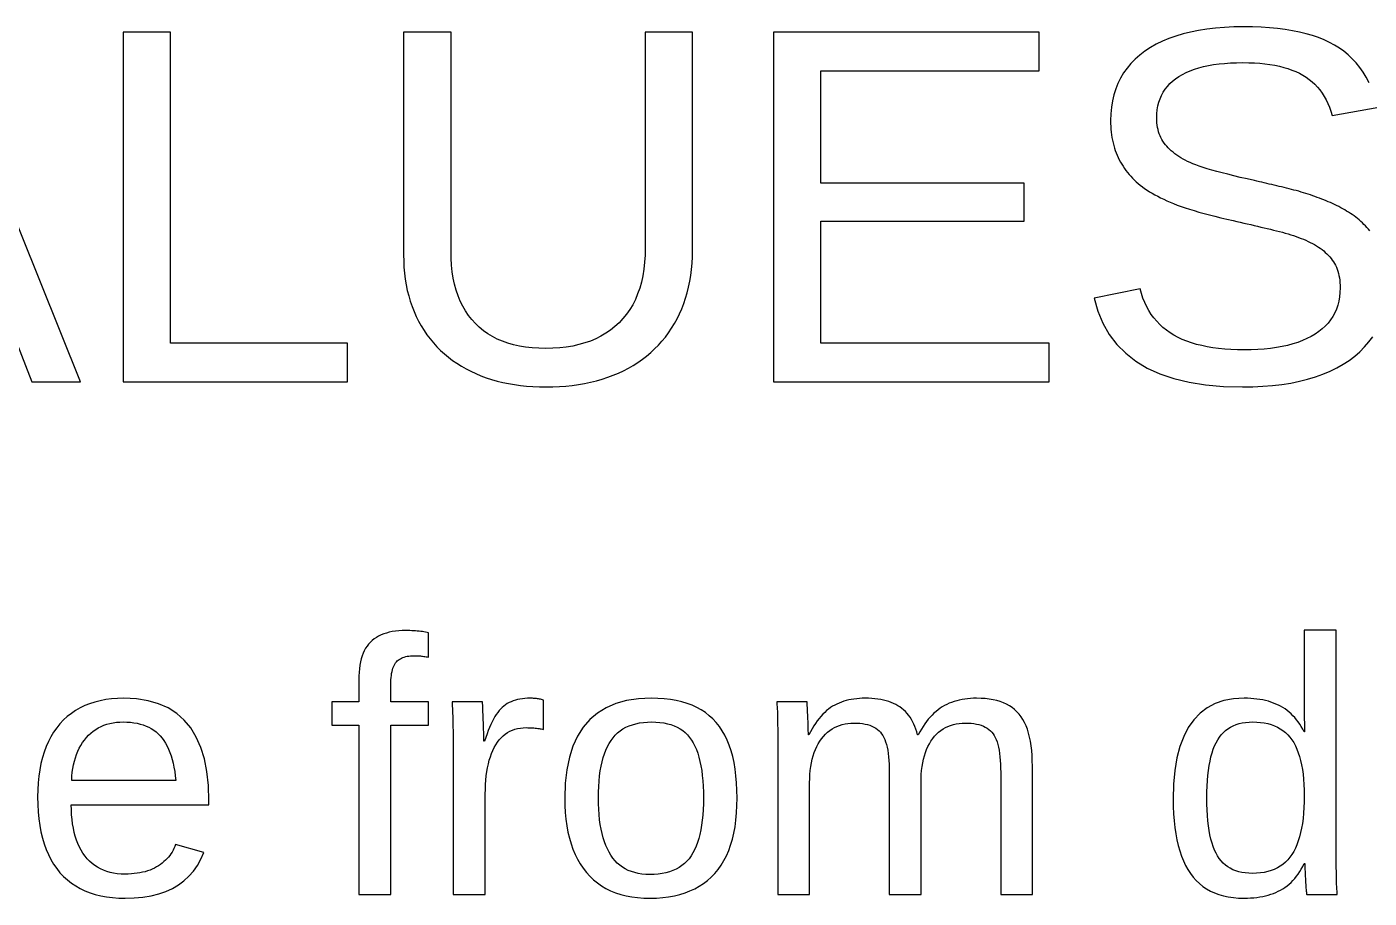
# Model space of a CAD drawing. Extents: x -27 to 133, y -77 to 15.
# Drawn here: x 91.01 to 99.43, y 4.66 to 10.13 of the extents above; entities that cross this region are included whole.
import ezdxf

# ---------------------------------------------------------------- set-up
doc = ezdxf.new("R2010")
doc.units = 0
doc.layers.get('0').update_dxf_attribs({"linetype": 'CONTINUOUS'})

msp = doc.modelspace()

# ---------------------------------------------------------------- linework, layer by layer
for points in [[(99.4341, 9.78003), (99.4155, 9.8139), (99.3956, 9.84587), (99.3742, 9.87592), (99.3515, 9.90406), (99.3273, 9.93029), (99.3017, 9.95461), (99.2748, 9.97703), (99.2464, 9.99753), (99.2166, 10.0161), (99.1851, 10.0331), (99.1515, 10.0487), (99.1158, 10.0629), (99.0781, 10.0758), (99.0382, 10.0874), (98.9963, 10.0975), (98.9522, 10.1063), (98.9061, 10.1138), (98.8579, 10.1199), (98.8076, 10.1247), (98.7552, 10.1281), (98.7008, 10.1301), (98.6442, 10.1308), (98.5834, 10.1299), (98.5248, 10.1272), (98.4684, 10.1226), (98.4142, 10.1163), (98.3623, 10.1082), (98.3125, 10.0982), (98.2649, 10.0865), (98.2195, 10.0729), (98.1764, 10.0575), (98.1354, 10.0403), (98.0967, 10.0213), (98.0601, 10.0005), (98.0258, 9.97791), (97.9939, 9.95363), (97.9645, 9.92782), (97.9376, 9.90048), (97.9133, 9.8716), (97.8916, 9.8412), (97.8724, 9.80926), (97.8558, 9.77578), (97.8418, 9.74078), (97.8302, 9.70424), (97.8213, 9.66618), (97.8149, 9.62657), (97.8111, 9.58544), (97.8098, 9.54278), (97.81, 9.52398), (97.8108, 9.50552), (97.812, 9.4874), (97.8137, 9.4696), (97.8159, 9.45214), (97.8186, 9.435), (97.8218, 9.41821), (97.8254, 9.40174), (97.8296, 9.38561), (97.8343, 9.3698), (97.8394, 9.35433), (97.845, 9.3392), (97.8511, 9.32439), (97.8577, 9.3099), (97.8647, 9.29569), (97.8722, 9.28177), (97.88, 9.26814), (97.8883, 9.25479), (97.8971, 9.24173), (97.9063, 9.22895), (97.9159, 9.21646), (97.9259, 9.20425), (97.9364, 9.19233), (97.9473, 9.1807), (97.9587, 9.16935), (97.9704, 9.15829), (97.9828, 9.14745), (97.9958, 9.13677), (98.0095, 9.12624), (98.0238, 9.11588), (98.0389, 9.10566), (98.0546, 9.09561), (98.0709, 9.08571), (98.088, 9.07597), (98.1057, 9.06639), (98.1241, 9.05696), (98.1432, 9.04769), (98.1629, 9.03858), (98.1833, 9.02962), (98.2048, 9.02075), (98.2278, 9.01187), (98.2523, 9.00299), (98.2783, 8.99411), (98.3057, 8.98523), (98.3346, 8.97636), (98.365, 8.96748), (98.3969, 8.9586), (98.4303, 8.94972), (98.4652, 8.94084), (98.5016, 8.93197), (98.5394, 8.92309), (98.5787, 8.91421), (98.6016, 8.90896), (98.6242, 8.90376), (98.6464, 8.89862), (98.6684, 8.89353), (98.69, 8.8885), (98.7113, 8.88353), (98.7323, 8.87861), (98.753, 8.87374), (98.7733, 8.86893), (98.7934, 8.86418), (98.8131, 8.85948), (98.8326, 8.85484), (98.8517, 8.85025), (98.8704, 8.84561), (98.8888, 8.8408), (98.9067, 8.83583), (98.9242, 8.83069), (98.9414, 8.82538), (98.9581, 8.81991), (98.9744, 8.81427), (98.9903, 8.80846), (99.0058, 8.80249), (99.0209, 8.79636), (99.0356, 8.79005), (99.0499, 8.78358), (99.0638, 8.77695), (99.0772, 8.77009), (99.0902, 8.76296), (99.1027, 8.75555), (99.1147, 8.74787), (99.1263, 8.7399), (99.1374, 8.73166), (99.148, 8.72315), (99.1581, 8.71435), (99.1678, 8.70528), (99.177, 8.69593), (99.1858, 8.68631), (99.194, 8.6764), (99.2018, 8.66622), (99.2091, 8.65567), (99.2158, 8.64463), (99.2219, 8.63311), (99.2274, 8.62111), (99.2323, 8.60863), (99.2367, 8.59568), (99.2405, 8.58224), (99.2437, 8.56832), (99.2463, 8.55393), (99.2483, 8.53905), (99.2498, 8.52369), (99.2507, 8.50786), (99.251, 8.49154), (99.25, 8.46257), (99.2472, 8.43471), (99.2426, 8.40794), (99.2361, 8.38227), (99.2278, 8.3577), (99.2176, 8.33422), (99.2055, 8.31185), (99.1916, 8.29057), (99.1758, 8.27039), (99.1582, 8.25131), (99.1387, 8.23333), (99.1174, 8.21644), (99.0942, 8.20066), (99.0693, 8.18601), (99.0429, 8.17253), (99.0148, 8.16022), (98.9853, 8.14909), (98.9541, 8.13913), (98.9214, 8.13034), (98.8872, 8.12272), (98.8514, 8.11627), (98.814, 8.111), (98.7751, 8.10689), (98.7346, 8.10396), (98.6925, 8.10221), (98.6489, 8.10162), (98.6066, 8.10217), (98.5658, 8.10382), (98.5263, 8.10656), (98.4882, 8.11041), (98.4515, 8.11535), (98.4161, 8.12139), (98.3822, 8.12853), (98.3496, 8.13677), (98.3184, 8.1461), (98.2886, 8.15653), (98.2602, 8.16807), (98.2332, 8.1807), (98.2075, 8.19443), (98.1832, 8.20933), (98.1603, 8.22547), (98.1386, 8.24286), (98.1183, 8.2615), (98.0994, 8.28139), (98.0817, 8.30252), (98.0654, 8.32489), (98.0504, 8.34851), (98.0367, 8.37338), (98.0244, 8.39949), (98.0134, 8.42685), (98.0037, 8.45546), (97.9954, 8.48531), (97.7069, 8.4276), (97.7305, 8.345), (97.7622, 8.26901), (97.8019, 8.19963), (97.8495, 8.13685), (97.9051, 8.08068), (97.9688, 8.03112), (98.0404, 7.98817), (98.12, 7.95183), (98.2076, 7.92209), (98.3032, 7.89896), (98.4068, 7.88244), (98.5184, 7.87253), (98.638, 7.86923), (98.7033, 7.87022), (98.7663, 7.87318), (98.8271, 7.87812), (98.8855, 7.88503), (98.9416, 7.89392), (98.9954, 7.90478), (99.047, 7.91762), (99.0962, 7.93243), (99.1431, 7.94922), (99.1878, 7.96798), (99.2301, 7.98872), (99.2701, 8.01143), (99.3079, 8.03612), (99.3431, 8.0626), (99.3754, 8.09071), (99.405, 8.12045), (99.4317, 8.15181), (99.4557, 8.18479)], [(99.437, 8.84982), (99.4284, 8.86032), (99.4194, 8.87053), (99.4102, 8.88049), (99.4007, 8.89021), (99.3909, 8.89969), (99.3809, 8.90893), (99.3707, 8.91793), (99.3602, 8.92669), (99.3495, 8.93521), (99.3385, 8.94349), (99.3272, 8.95153), (99.3158, 8.95933), (99.304, 8.96688), (99.292, 8.9742), (99.2798, 8.98128), (99.2674, 8.98817), (99.2548, 8.99492), (99.2421, 9.00154), (99.2293, 9.00801), (99.2163, 9.01435), (99.2032, 9.02055), (99.1899, 9.0266), (99.1765, 9.03253), (99.163, 9.03831), (99.1493, 9.04395), (99.1355, 9.04946), (99.1215, 9.05482), (99.1075, 9.06005), (99.0932, 9.06516), (99.0789, 9.07015), (99.0645, 9.07503), (99.05, 9.0798), (99.0354, 9.08446), (99.0207, 9.08901), (99.0059, 9.09345), (98.9909, 9.09778), (98.9759, 9.102), (98.9608, 9.1061), (98.9456, 9.1101), (98.9303, 9.11399), (98.9148, 9.11776), (98.8993, 9.12147), (98.8839, 9.12518), (98.8684, 9.12888), (98.8528, 9.13256), (98.8373, 9.13624), (98.8218, 9.13991), (98.8063, 9.14357), (98.7907, 9.14722), (98.7752, 9.15086), (98.7596, 9.15449), (98.744, 9.15811), (98.7285, 9.16172), (98.7129, 9.16532), (98.6675, 9.17552), (98.6245, 9.18546), (98.5839, 9.19516), (98.5457, 9.2046), (98.5099, 9.2138), (98.4764, 9.22275), (98.4453, 9.23144), (98.4166, 9.23989), (98.3903, 9.24809), (98.3664, 9.25604), (98.3449, 9.26374), (98.3257, 9.27119), (98.3089, 9.27839), (98.2936, 9.28559), (98.2788, 9.29303), (98.2646, 9.30071), (98.251, 9.30863), (98.2379, 9.31679), (98.2254, 9.32519), (98.2135, 9.33383), (98.2021, 9.34271), (98.1913, 9.35183), (98.1811, 9.36119), (98.1714, 9.37078), (98.1623, 9.38062), (98.1537, 9.3907), (98.1457, 9.40111), (98.1384, 9.41193), (98.1317, 9.42316), (98.1257, 9.43482), (98.1203, 9.44688), (98.1155, 9.45936), (98.1114, 9.47226), (98.1079, 9.48558), (98.105, 9.4993), (98.1028, 9.51345), (98.1012, 9.52801), (98.1002, 9.54298), (98.0999, 9.55837), (98.1007, 9.5845), (98.1032, 9.60961), (98.1073, 9.6337), (98.113, 9.65678), (98.1204, 9.67885), (98.1295, 9.6999), (98.1401, 9.71993), (98.1525, 9.73895), (98.1664, 9.75696), (98.182, 9.77395), (98.1993, 9.78992), (98.2182, 9.80488), (98.2387, 9.81882), (98.2608, 9.83175), (98.2844, 9.84363), (98.3094, 9.85449), (98.3359, 9.86431), (98.3639, 9.8731), (98.3934, 9.88085), (98.4244, 9.88757), (98.4568, 9.89325), (98.4907, 9.89791), (98.5261, 9.90153), (98.563, 9.90411), (98.6013, 9.90566), (98.6411, 9.90618), (98.6774, 9.90571), (98.7125, 9.90431), (98.7464, 9.90198), (98.779, 9.89872), (98.8104, 9.89452), (98.8406, 9.8894), (98.8695, 9.88334), (98.8972, 9.87635), (98.9236, 9.86842), (98.9488, 9.85956), (98.9728, 9.84978), (98.9955, 9.83906), (99.017, 9.8274), (99.0374, 9.81472), (99.0567, 9.8009), (99.075, 9.78595), (99.0922, 9.76986), (99.1085, 9.75263), (99.1236, 9.73427), (99.1378, 9.71478), (99.1509, 9.69415), (99.163, 9.67238), (99.1741, 9.64948), (99.1841, 9.62544), (99.1931, 9.60027), (99.201, 9.57396), (99.4943, 9.62544)]]:
    msp.add_lwpolyline(points)
for points in [[(89.7847, 8.54301), (90.786, 8.54301), (91.0371, 7.90042), (91.3413, 7.90042), (90.4585, 10.098), (90.12, 10.098), (89.2232, 7.90042), (89.532, 7.90042)], [(93.018, 8.14373), (91.9076, 8.14373), (91.9076, 10.098), (91.6097, 10.098), (91.6097, 7.90042), (93.018, 7.90042)], [(94.3071, 7.86983), (94.349, 7.87165), (94.39, 7.87467), (94.4301, 7.8789), (94.4693, 7.88434), (94.5077, 7.89099), (94.5452, 7.89884), (94.5818, 7.90791), (94.6176, 7.91818), (94.6524, 7.92967), (94.6864, 7.94236), (94.7195, 7.95626), (94.7517, 7.97137), (94.783, 7.98763), (94.8131, 8.00497), (94.8421, 8.02338), (94.8701, 8.04288), (94.8969, 8.06346), (94.9226, 8.08511), (94.9472, 8.10785), (94.9707, 8.13167), (94.993, 8.15656), (95.0143, 8.18254), (95.0345, 8.20959), (95.0535, 8.23773), (95.0715, 8.26694), (95.0882, 8.29713), (95.1036, 8.32819), (95.1176, 8.36011), (95.1304, 8.3929), (95.1417, 8.42656), (95.1518, 8.46109), (95.1605, 8.49648), (95.1678, 8.53274), (95.1738, 8.56987), (95.1785, 8.60787), (95.1819, 8.64673), (95.1839, 8.68646), (95.1846, 8.72706), (95.1846, 10.098), (94.8882, 10.098), (94.8882, 8.74422), (94.8872, 8.69735), (94.8843, 8.65224), (94.8795, 8.60889), (94.8726, 8.56731), (94.8639, 8.52749), (94.8532, 8.48944), (94.8405, 8.45314), (94.8259, 8.41861), (94.8094, 8.38584), (94.7909, 8.35484), (94.7704, 8.32559), (94.748, 8.29811), (94.7237, 8.27239), (94.6976, 8.24852), (94.6699, 8.22655), (94.6407, 8.20649), (94.6099, 8.18835), (94.5776, 8.17211), (94.5437, 8.15778), (94.5083, 8.14537), (94.4712, 8.13486), (94.4327, 8.12626), (94.3925, 8.11958), (94.3508, 8.1148), (94.3076, 8.11194), (94.2628, 8.11098), (94.2192, 8.1119), (94.1772, 8.11467), (94.1368, 8.11929), (94.0981, 8.12575), (94.0609, 8.13405), (94.0253, 8.1442), (93.9914, 8.1562), (93.959, 8.17004), (93.9283, 8.18573), (93.8992, 8.20327), (93.8716, 8.22265), (93.8457, 8.24387), (93.8214, 8.26694), (93.7988, 8.2918), (93.778, 8.31837), (93.759, 8.34665), (93.7418, 8.37665), (93.7264, 8.40837), (93.7129, 8.44181), (93.7011, 8.47696), (93.6912, 8.51383), (93.683, 8.55242), (93.6767, 8.59272), (93.6722, 8.63474), (93.6695, 8.67848), (93.6686, 8.72393), (93.6686, 10.098), (93.3706, 10.098), (93.3706, 8.69898), (93.3713, 8.65957), (93.3733, 8.62101), (93.3765, 8.5833), (93.3811, 8.54644), (93.387, 8.51043), (93.3942, 8.47526), (93.4027, 8.44095), (93.4126, 8.40748), (93.4237, 8.37487), (93.4362, 8.3431), (93.4499, 8.31218), (93.465, 8.28211), (93.4814, 8.25289), (93.499, 8.22462), (93.5176, 8.19741), (93.5373, 8.17125), (93.5581, 8.14614), (93.5799, 8.12208), (93.6029, 8.09907), (93.6269, 8.07712), (93.6519, 8.05622), (93.6781, 8.03637), (93.7053, 8.01757), (93.7335, 7.99982), (93.7629, 7.98313), (93.7933, 7.96748), (93.8247, 7.95295), (93.8568, 7.93958), (93.8898, 7.92737), (93.9236, 7.91632), (93.9582, 7.90644), (93.9937, 7.89772), (94.0299, 7.89016), (94.0669, 7.88376), (94.1048, 7.87853), (94.1435, 7.87446), (94.1829, 7.87155), (94.2232, 7.86981), (94.2643, 7.86923)], [(97.4244, 8.14373), (95.9911, 8.14373), (95.9911, 8.90954), (97.2669, 8.90954), (97.2669, 9.14973), (95.9911, 9.14973), (95.9911, 9.8547), (97.3605, 9.8547), (97.3605, 10.098), (95.6932, 10.098), (95.6932, 7.90042), (97.4244, 7.90042)], [(93.2908, 5.74516), (93.5269, 5.74516), (93.5269, 5.89173), (93.2908, 5.89173), (93.2908, 6.00026), (93.291, 6.01572), (93.2916, 6.03043), (93.2926, 6.04438), (93.294, 6.05757), (93.2959, 6.07001), (93.2981, 6.0817), (93.3008, 6.09263), (93.3039, 6.10281), (93.3074, 6.11223), (93.3113, 6.12089), (93.3156, 6.1288), (93.3203, 6.13596), (93.3254, 6.14236), (93.331, 6.14816), (93.3371, 6.15349), (93.3437, 6.15835), (93.3508, 6.16276), (93.3584, 6.1667), (93.3665, 6.17018), (93.3751, 6.17319), (93.3842, 6.17574), (93.3939, 6.17782), (93.404, 6.17945), (93.4146, 6.18061), (93.4257, 6.1813), (93.4373, 6.18153), (93.4434, 6.18148), (93.4497, 6.18132), (93.456, 6.18106), (93.4625, 6.18068), (93.4691, 6.18021), (93.4759, 6.17962), (93.4828, 6.17893), (93.4898, 6.17814), (93.4969, 6.17724), (93.5042, 6.17623), (93.5116, 6.17512), (93.5192, 6.1739), (93.5269, 6.17257), (93.5269, 6.32586), (93.5178, 6.32784), (93.5083, 6.32967), (93.4986, 6.33134), (93.4886, 6.33285), (93.4783, 6.3342), (93.4677, 6.33539), (93.4567, 6.33643), (93.4455, 6.3373), (93.434, 6.33802), (93.4221, 6.33857), (93.41, 6.33897), (93.3975, 6.33921), (93.3848, 6.33929), (93.3621, 6.33886), (93.3405, 6.33757), (93.3197, 6.33542), (93.2998, 6.3324), (93.2808, 6.32853), (93.2628, 6.3238), (93.2457, 6.3182), (93.2295, 6.31175), (93.2142, 6.30443), (93.1998, 6.29625), (93.1863, 6.28721), (93.1737, 6.27732), (93.1621, 6.26656), (93.1513, 6.25482), (93.1414, 6.24198), (93.1324, 6.22805), (93.1242, 6.21301), (93.1169, 6.19688), (93.1104, 6.17965), (93.1049, 6.16131), (93.1001, 6.14188), (93.0962, 6.12135), (93.0932, 6.09972), (93.0911, 6.07699), (93.0898, 6.05316), (93.0894, 6.02823), (93.0894, 5.89173), (92.9193, 5.89173), (92.9193, 5.74516), (93.0894, 5.74516), (93.0894, 4.68107), (93.2908, 4.68107)], [(98.6692, 4.659), (98.6894, 4.65989), (98.7091, 4.66138), (98.7282, 4.66346), (98.7469, 4.66614), (98.765, 4.66942), (98.7826, 4.67329), (98.7997, 4.67776), (98.8162, 4.68283), (98.8323, 4.68849), (98.8478, 4.69474), (98.8628, 4.70159), (98.8772, 4.70904), (98.8912, 4.71718), (98.9048, 4.7261), (98.9179, 4.7358), (98.9306, 4.74628), (98.9429, 4.75754), (98.9547, 4.76958), (98.9661, 4.78241), (98.9771, 4.79601), (98.9876, 4.8104), (98.9977, 4.82557), (99.0074, 4.84152), (99.0167, 4.85824), (99.0255, 4.87576), (99.03, 4.87576), (99.03, 4.86842), (99.0301, 4.86087), (99.0302, 4.85311), (99.0303, 4.84514), (99.0305, 4.83696), (99.0308, 4.82856), (99.0311, 4.81996), (99.0315, 4.81114), (99.0318, 4.80211), (99.0323, 4.79287), (99.0328, 4.78341), (99.0333, 4.77375), (99.0339, 4.76387), (99.0345, 4.75416), (99.0351, 4.74501), (99.0357, 4.73642), (99.0362, 4.72838), (99.0368, 4.7209), (99.0374, 4.71398), (99.0379, 4.70761), (99.0385, 4.70179), (99.039, 4.69654), (99.0396, 4.69184), (99.0401, 4.68769), (99.0406, 4.6841), (99.0412, 4.68107), (99.2336, 4.68107), (99.2326, 4.69113), (99.2317, 4.70271), (99.2309, 4.71581), (99.2301, 4.73044), (99.2294, 4.74658), (99.2288, 4.76426), (99.2283, 4.78345), (99.2279, 4.80416), (99.2275, 4.8264), (99.2273, 4.85016), (99.2271, 4.87545), (99.2269, 4.90226), (99.2269, 4.93058), (99.2269, 6.34153), (99.0255, 6.34153), (99.0255, 5.83914), (99.0277, 5.70376), (99.0255, 5.70376), (99.0167, 5.72028), (99.0074, 5.73609), (98.9978, 5.7512), (98.9877, 5.76562), (98.9772, 5.77933), (98.9662, 5.79233), (98.9549, 5.80464), (98.9431, 5.81625), (98.9309, 5.82715), (98.9182, 5.83735), (98.9052, 5.84685), (98.8917, 5.85565), (98.8778, 5.86374), (98.8634, 5.87119), (98.8485, 5.87805), (98.833, 5.8843), (98.817, 5.88996), (98.8004, 5.89503), (98.7833, 5.8995), (98.7657, 5.90337), (98.7475, 5.90665), (98.7288, 5.90933), (98.7095, 5.91142), (98.6897, 5.91291), (98.6693, 5.9138), (98.6484, 5.9141), (98.5825, 5.91035), (98.5219, 5.89911), (98.4666, 5.88038), (98.4165, 5.85414), (98.3717, 5.82042), (98.3322, 5.7792), (98.298, 5.73048), (98.269, 5.67428), (98.2453, 5.61057), (98.2268, 5.53937), (98.2136, 5.46068), (98.2057, 5.3745), (98.2031, 5.28081), (98.2037, 5.23355), (98.2057, 5.18817), (98.2089, 5.14467), (98.2133, 5.10306), (98.2191, 5.06332), (98.2261, 5.02546), (98.2344, 4.98948), (98.244, 4.95538), (98.2549, 4.92317), (98.267, 4.89283), (98.2804, 4.86438), (98.2951, 4.8378), (98.3111, 4.81311), (98.3284, 4.79026), (98.3472, 4.76925), (98.3674, 4.75006), (98.389, 4.7327), (98.4121, 4.71717), (98.4366, 4.70347), (98.4626, 4.69159), (98.4899, 4.68154), (98.5188, 4.67332), (98.549, 4.66692), (98.5807, 4.66235), (98.6139, 4.65961), (98.6484, 4.6587)], [(91.6799, 4.66039), (91.7342, 4.66548), (91.7853, 4.67395), (91.8331, 4.68582), (91.8776, 4.70107), (91.9188, 4.71971), (91.9567, 4.74175), (91.9914, 4.76717), (92.0228, 4.79599), (92.051, 4.82819), (92.0759, 4.86378), (92.0975, 4.90277), (92.1158, 4.94514), (91.939, 4.99548), (91.9344, 4.98325), (91.9292, 4.97136), (91.9234, 4.95979), (91.917, 4.94855), (91.91, 4.93765), (91.9023, 4.92708), (91.8941, 4.91683), (91.8853, 4.90692), (91.8759, 4.89734), (91.8658, 4.88809), (91.8552, 4.87917), (91.844, 4.87058), (91.8321, 4.86232), (91.8197, 4.85455), (91.8066, 4.84739), (91.793, 4.84085), (91.7787, 4.83494), (91.7638, 4.82965), (91.7483, 4.82499), (91.7321, 4.82094), (91.7154, 4.81752), (91.698, 4.81472), (91.68, 4.81254), (91.6614, 4.81098), (91.6422, 4.81005), (91.6224, 4.80974), (91.5974, 4.81041), (91.5733, 4.81241), (91.5502, 4.81576), (91.528, 4.82044), (91.5067, 4.82646), (91.4864, 4.83381), (91.467, 4.8425), (91.4486, 4.85254), (91.4311, 4.8639), (91.4146, 4.87661), (91.399, 4.89065), (91.3843, 4.90603), (91.3706, 4.92275), (91.3578, 4.9407), (91.3461, 4.95978), (91.3354, 4.97998), (91.3257, 5.0013), (91.3171, 5.02376), (91.3094, 5.04733), (91.3028, 5.07204), (91.2972, 5.09787), (91.2926, 5.12482), (91.289, 5.1529), (91.2865, 5.1821), (91.285, 5.21243), (91.2844, 5.24389), (92.1482, 5.24389), (92.1482, 5.27073), (92.1451, 5.36591), (92.1356, 5.45346), (92.1198, 5.53341), (92.0977, 5.60574), (92.0693, 5.67046), (92.0346, 5.72756), (91.9935, 5.77705), (91.9461, 5.81893), (91.8924, 5.85319), (91.8324, 5.87984), (91.7661, 5.89887), (91.6935, 5.91029), (91.6145, 5.9141), (91.5751, 5.91315), (91.5372, 5.91031), (91.5006, 5.90558), (91.4655, 5.89895), (91.4318, 5.89043), (91.3995, 5.88002), (91.3686, 5.86771), (91.3392, 5.85351), (91.3112, 5.83741), (91.2846, 5.81943), (91.2594, 5.79954), (91.2357, 5.77777), (91.2134, 5.7541), (91.1926, 5.72866), (91.1735, 5.70156), (91.1561, 5.6728), (91.1403, 5.6424), (91.1262, 5.61033), (91.1137, 5.57661), (91.1029, 5.54124), (91.0937, 5.50421), (91.0863, 5.46552), (91.0805, 5.42518), (91.0763, 5.38319), (91.0738, 5.33953), (91.073, 5.29423), (91.0738, 5.24661), (91.0763, 5.20082), (91.0805, 5.15688), (91.0863, 5.11478), (91.0937, 5.07452), (91.1029, 5.0361), (91.1137, 4.99952), (91.1262, 4.96478), (91.1403, 4.93188), (91.1561, 4.90083), (91.1735, 4.87161), (91.1926, 4.84423), (91.2134, 4.8187), (91.2358, 4.79503), (91.2596, 4.77325), (91.285, 4.75337), (91.3119, 4.73538), (91.3404, 4.71929), (91.3703, 4.70509), (91.4018, 4.69278), (91.4347, 4.68237), (91.4692, 4.67385), (91.5052, 4.66722), (91.5428, 4.66248), (91.5818, 4.65964), (91.6224, 4.6587)], [(93.8838, 5.31213), (93.8842, 5.34257), (93.8854, 5.37189), (93.8874, 5.40012), (93.8901, 5.42723), (93.8936, 5.45324), (93.8979, 5.47815), (93.903, 5.50194), (93.9088, 5.52464), (93.9155, 5.54622), (93.9229, 5.5667), (93.9311, 5.58608), (93.9401, 5.60434), (93.9499, 5.62151), (93.9604, 5.63748), (93.9716, 5.65217), (93.9835, 5.66559), (93.9961, 5.67773), (94.0094, 5.68859), (94.0234, 5.69818), (94.0381, 5.70648), (94.0536, 5.71351), (94.0697, 5.71926), (94.0865, 5.72373), (94.104, 5.72693), (94.1223, 5.72884), (94.1412, 5.72948), (94.1514, 5.72942), (94.1612, 5.72922), (94.1707, 5.72889), (94.18, 5.72842), (94.1888, 5.72783), (94.1974, 5.7271), (94.2057, 5.72624), (94.2136, 5.72525), (94.2213, 5.72412), (94.2286, 5.72286), (94.2356, 5.72147), (94.2422, 5.71995), (94.2486, 5.7183), (94.2486, 5.90291), (94.2422, 5.90457), (94.2359, 5.90609), (94.2295, 5.90748), (94.2232, 5.90874), (94.2169, 5.90986), (94.2106, 5.91086), (94.2043, 5.91172), (94.1981, 5.91245), (94.1918, 5.91304), (94.1856, 5.9135), (94.1793, 5.91384), (94.1731, 5.91403), (94.1669, 5.9141), (94.1497, 5.91376), (94.133, 5.91275), (94.117, 5.91106), (94.1015, 5.9087), (94.0867, 5.90566), (94.0725, 5.90195), (94.0589, 5.89756), (94.0459, 5.89249), (94.0335, 5.88675), (94.0218, 5.88034), (94.0106, 5.87325), (94.0001, 5.86548), (93.9901, 5.85704), (93.9806, 5.84768), (93.9712, 5.83716), (93.962, 5.82547), (93.9529, 5.81261), (93.9441, 5.79859), (93.9354, 5.7834), (93.9269, 5.76705), (93.9185, 5.74953), (93.9103, 5.73084), (93.9023, 5.711), (93.8945, 5.68998), (93.8868, 5.6678), (93.8793, 5.64446), (93.8749, 5.64446), (93.8748, 5.6518), (93.8747, 5.66109), (93.8744, 5.67232), (93.874, 5.6855), (93.8736, 5.70063), (93.873, 5.71771), (93.8723, 5.73673), (93.8715, 5.75769), (93.8706, 5.78061), (93.8696, 5.80547), (93.8685, 5.83227), (93.8673, 5.86103), (93.8659, 5.89173), (93.6757, 5.89173), (93.6767, 5.86813), (93.6776, 5.84485), (93.6785, 5.82189), (93.6792, 5.79925), (93.6799, 5.77692), (93.6805, 5.75492), (93.681, 5.73323), (93.6814, 5.71185), (93.6818, 5.6908), (93.6821, 5.67006), (93.6823, 5.64964), (93.6824, 5.62954), (93.6824, 5.60976), (93.6824, 4.68107), (93.8838, 4.68107)], [(94.9591, 4.65962), (94.9978, 4.66238), (95.035, 4.66698), (95.0708, 4.67342), (95.105, 4.68171), (95.1377, 4.69183), (95.169, 4.70379), (95.1987, 4.7176), (95.227, 4.73324), (95.2537, 4.75073), (95.279, 4.77005), (95.3028, 4.79122), (95.325, 4.81423), (95.3457, 4.83911), (95.3648, 4.86592), (95.3821, 4.89465), (95.3979, 4.9253), (95.4119, 4.95786), (95.4243, 4.99235), (95.4351, 5.02876), (95.4442, 5.06708), (95.4517, 5.10733), (95.4574, 5.1495), (95.4616, 5.19358), (95.4641, 5.23959), (95.4649, 5.28751), (95.4641, 5.33592), (95.4618, 5.38234), (95.4579, 5.42676), (95.4525, 5.46919), (95.4455, 5.50963), (95.437, 5.54807), (95.4269, 5.58453), (95.4153, 5.61898), (95.4021, 5.65145), (95.3874, 5.68192), (95.3712, 5.7104), (95.3533, 5.73688), (95.334, 5.76138), (95.313, 5.78397), (95.2902, 5.80475), (95.2657, 5.82373), (95.2395, 5.8409), (95.2116, 5.85626), (95.1819, 5.86982), (95.1505, 5.88157), (95.1173, 5.89151), (95.0825, 5.89964), (95.0458, 5.90597), (95.0075, 5.91049), (94.9674, 5.9132), (94.9256, 5.9141), (94.8453, 5.91039), (94.7714, 5.89927), (94.704, 5.88073), (94.643, 5.85478), (94.5884, 5.82141), (94.5403, 5.78063), (94.4985, 5.73243), (94.4632, 5.67681), (94.4343, 5.61378), (94.4118, 5.54334), (94.3958, 5.46548), (94.3861, 5.3802), (94.3829, 5.28751), (94.3837, 5.24137), (94.3861, 5.19693), (94.3901, 5.15419), (94.3957, 5.11316), (94.4029, 5.07382), (94.4117, 5.03619), (94.4222, 5.00025), (94.4342, 4.96602), (94.4478, 4.93349), (94.463, 4.90266), (94.4798, 4.87353), (94.4983, 4.84611), (94.5183, 4.82038), (94.5399, 4.79646), (94.563, 4.77446), (94.5877, 4.75437), (94.6139, 4.73619), (94.6416, 4.71993), (94.6709, 4.70558), (94.7017, 4.69314), (94.7341, 4.68262), (94.768, 4.67401), (94.8034, 4.66731), (94.8403, 4.66252), (94.8788, 4.65965), (94.9189, 4.6587)], [(95.9204, 5.38262), (95.9208, 5.40968), (95.9221, 5.4358), (95.9244, 5.46096), (95.9275, 5.48516), (95.9315, 5.50841), (95.9363, 5.53071), (95.9421, 5.55205), (95.9488, 5.57245), (95.9563, 5.59188), (95.9647, 5.61037), (95.974, 5.6279), (95.9842, 5.64448), (95.9953, 5.6601), (96.0072, 5.67467), (96.0197, 5.68807), (96.0328, 5.7003), (96.0465, 5.71137), (96.0609, 5.72128), (96.076, 5.73002), (96.0916, 5.7376), (96.1079, 5.744), (96.1249, 5.74925), (96.1424, 5.75333), (96.1606, 5.75624), (96.1795, 5.75799), (96.199, 5.75857), (96.2178, 5.75817), (96.2357, 5.75698), (96.2527, 5.755), (96.2688, 5.75222), (96.2839, 5.74864), (96.2982, 5.74427), (96.3115, 5.73911), (96.324, 5.73315), (96.3355, 5.72639), (96.3461, 5.71884), (96.3558, 5.7105), (96.3645, 5.70136), (96.3724, 5.69143), (96.3795, 5.68046), (96.3861, 5.66821), (96.392, 5.65467), (96.3975, 5.63985), (96.4023, 5.62374), (96.4066, 5.60635), (96.4103, 5.58767), (96.4134, 5.56771), (96.416, 5.54647), (96.4179, 5.52394), (96.4194, 5.50012), (96.4202, 5.47502), (96.4205, 5.44864), (96.4205, 4.68107), (96.6197, 4.68107), (96.6197, 5.38262), (96.6201, 5.40985), (96.6214, 5.4361), (96.6236, 5.46138), (96.6266, 5.48569), (96.6305, 5.50903), (96.6353, 5.53139), (96.6409, 5.55278), (96.6474, 5.57319), (96.6548, 5.59263), (96.663, 5.6111), (96.6721, 5.62859), (96.6821, 5.64511), (96.693, 5.66066), (96.7046, 5.67514), (96.7169, 5.68847), (96.7299, 5.70064), (96.7436, 5.71164), (96.758, 5.72149), (96.7731, 5.73018), (96.7889, 5.73771), (96.8054, 5.74409), (96.8226, 5.7493), (96.8405, 5.75336), (96.8591, 5.75625), (96.8783, 5.75799), (96.8983, 5.75857), (96.9171, 5.75817), (96.935, 5.75698), (96.952, 5.755), (96.9681, 5.75222), (96.9833, 5.74864), (96.9975, 5.74427), (97.0109, 5.73911), (97.0233, 5.73315), (97.0348, 5.72639), (97.0454, 5.71884), (97.0551, 5.7105), (97.0639, 5.70136), (97.0717, 5.69143), (97.0788, 5.68046), (97.0854, 5.66821), (97.0914, 5.65467), (97.0968, 5.63985), (97.1016, 5.62374), (97.1059, 5.60635), (97.1096, 5.58767), (97.1127, 5.56771), (97.1153, 5.54647), (97.1173, 5.52394), (97.1187, 5.50012), (97.1195, 5.47502), (97.1198, 5.44864), (97.1198, 4.68107), (97.319, 4.68107), (97.319, 5.48781), (97.3185, 5.522), (97.317, 5.55468), (97.3145, 5.58585), (97.3111, 5.61551), (97.3067, 5.64366), (97.3012, 5.6703), (97.2948, 5.69543), (97.2874, 5.71905), (97.279, 5.74117), (97.2697, 5.76177), (97.2593, 5.78086), (97.248, 5.79845), (97.2356, 5.81452), (97.2222, 5.82925), (97.2076, 5.84281), (97.1918, 5.85518), (97.1749, 5.86637), (97.1567, 5.87639), (97.1374, 5.88523), (97.1168, 5.89289), (97.0951, 5.89937), (97.0722, 5.90467), (97.0481, 5.9088), (97.0229, 5.91174), (96.9964, 5.91351), (96.9688, 5.9141), (96.9495, 5.91378), (96.9308, 5.91283), (96.9124, 5.91124), (96.8945, 5.90902), (96.8771, 5.90616), (96.86, 5.90266), (96.8435, 5.89853), (96.8274, 5.89376), (96.8117, 5.88836), (96.7964, 5.88232), (96.7816, 5.87565), (96.7673, 5.86834), (96.7534, 5.86039), (96.7399, 5.85173), (96.7266, 5.84225), (96.7137, 5.83197), (96.7011, 5.82088), (96.6888, 5.80898), (96.6769, 5.79628), (96.6652, 5.78277), (96.6539, 5.76845), (96.6428, 5.75332), (96.6321, 5.73739), (96.6217, 5.72064), (96.6116, 5.70309), (96.6018, 5.68473), (96.5984, 5.68473), (96.5933, 5.70277), (96.5876, 5.72004), (96.5814, 5.73653), (96.5745, 5.75226), (96.5671, 5.76723), (96.5591, 5.78142), (96.5506, 5.79485), (96.5414, 5.8075), (96.5317, 5.81939), (96.5214, 5.83052), (96.5105, 5.84087), (96.4991, 5.85045), (96.4871, 5.85927), (96.4744, 5.86738), (96.4611, 5.87484), (96.4471, 5.88166), (96.4324, 5.88782), (96.417, 5.89334), (96.401, 5.8982), (96.3842, 5.90242), (96.3668, 5.90599), (96.3487, 5.90891), (96.3299, 5.91118), (96.3104, 5.9128), (96.2903, 5.91378), (96.2695, 5.9141), (96.2511, 5.9138), (96.2331, 5.91291), (96.2157, 5.91142), (96.1986, 5.90933), (96.182, 5.90665), (96.1658, 5.90337), (96.15, 5.8995), (96.1347, 5.89503), (96.1198, 5.88996), (96.1054, 5.8843), (96.0914, 5.87805), (96.0778, 5.87119), (96.0647, 5.86374), (96.0519, 5.85553), (96.0393, 5.8464), (96.027, 5.83634), (96.0149, 5.82535), (96.003, 5.81343), (95.9913, 5.80059), (95.9798, 5.78682), (95.9686, 5.77212), (95.9576, 5.7565), (95.9469, 5.73995), (95.9363, 5.72247), (95.926, 5.70407), (95.9159, 5.68473), (95.9125, 5.68473), (95.9122, 5.698), (95.9119, 5.71059), (95.9115, 5.72252), (95.9112, 5.73378), (95.9109, 5.74437), (95.9106, 5.75429), (95.9103, 5.76354), (95.91, 5.77212), (95.9097, 5.78003), (95.9094, 5.78728), (95.9091, 5.79386), (95.9089, 5.79976), (95.9086, 5.805), (95.9084, 5.80987), (95.9081, 5.81464), (95.9079, 5.81934), (95.9076, 5.82394), (95.9074, 5.82846), (95.9072, 5.83289), (95.907, 5.83724), (95.9068, 5.8415), (95.9066, 5.84568), (95.9064, 5.84977), (95.9062, 5.85377), (95.906, 5.85768), (95.9058, 5.86152), (95.9056, 5.86519), (95.9055, 5.86864), (95.9053, 5.87186), (95.9051, 5.87486), (95.9049, 5.87764), (95.9048, 5.88019), (95.9046, 5.88251), (95.9044, 5.88461), (95.9043, 5.88648), (95.9041, 5.88813), (95.9039, 5.88956), (95.9038, 5.89075), (95.9036, 5.89173), (95.7134, 5.89173), (95.7144, 5.88352), (95.7153, 5.87337), (95.7161, 5.86128), (95.7169, 5.84724), (95.7175, 5.83125), (95.7181, 5.81331), (95.7186, 5.79343), (95.7191, 5.7716), (95.7194, 5.74782), (95.7197, 5.7221), (95.7199, 5.69443), (95.72, 5.66482), (95.7201, 5.63325), (95.7201, 4.68107), (95.9204, 4.68107)], [(91.2882, 5.4242), (91.2906, 5.44923), (91.294, 5.4734), (91.2983, 5.4967), (91.3035, 5.51913), (91.3097, 5.5407), (91.3168, 5.5614), (91.3248, 5.58123), (91.3338, 5.60019), (91.3437, 5.61829), (91.3545, 5.63552), (91.3663, 5.65188), (91.379, 5.66738), (91.3925, 5.68186), (91.4068, 5.69519), (91.4217, 5.70735), (91.4374, 5.71836), (91.4539, 5.72821), (91.471, 5.7369), (91.4889, 5.74443), (91.5074, 5.7508), (91.5267, 5.75602), (91.5468, 5.76007), (91.5675, 5.76297), (91.589, 5.76471), (91.6112, 5.76529), (91.634, 5.76477), (91.656, 5.76321), (91.6771, 5.76061), (91.6974, 5.75697), (91.7169, 5.75229), (91.7356, 5.74658), (91.7534, 5.73982), (91.7704, 5.73203), (91.7865, 5.72319), (91.8018, 5.71332), (91.8163, 5.7024), (91.83, 5.69045), (91.8428, 5.67746), (91.8548, 5.66333), (91.866, 5.64798), (91.8766, 5.63141), (91.8863, 5.61361), (91.8953, 5.59459), (91.9036, 5.57434), (91.911, 5.55286), (91.9178, 5.53016), (91.9238, 5.50624), (91.929, 5.48109), (91.9334, 5.45472), (91.9372, 5.42712), (91.9401, 5.39829), (91.2867, 5.39829)], [(94.8915, 4.80822), (94.8674, 4.81036), (94.8444, 4.81392), (94.8224, 4.8189), (94.8015, 4.82531), (94.7817, 4.83313), (94.7629, 4.84239), (94.7451, 4.85306), (94.7284, 4.86516), (94.7128, 4.87869), (94.6982, 4.89363), (94.6846, 4.91), (94.6721, 4.9278), (94.6606, 4.94701), (94.6501, 4.96763), (94.6404, 4.98966), (94.6316, 5.0131), (94.6238, 5.03795), (94.6169, 5.06421), (94.6109, 5.09188), (94.6059, 5.12096), (94.6017, 5.15145), (94.5985, 5.18335), (94.5962, 5.21666), (94.5948, 5.25138), (94.5944, 5.28751), (94.5948, 5.32461), (94.5962, 5.36017), (94.5986, 5.39418), (94.6018, 5.42666), (94.606, 5.45758), (94.6112, 5.48697), (94.6172, 5.51481), (94.6242, 5.54111), (94.6322, 5.56587), (94.6411, 5.58909), (94.6509, 5.61076), (94.6616, 5.63089), (94.6733, 5.64947), (94.686, 5.66661), (94.6999, 5.68237), (94.7149, 5.69676), (94.7311, 5.70978), (94.7484, 5.72143), (94.7669, 5.73171), (94.7866, 5.74062), (94.8074, 5.74815), (94.8294, 5.75432), (94.8526, 5.75912), (94.8769, 5.76255), (94.9023, 5.7646), (94.9289, 5.76529), (94.9554, 5.76461), (94.9806, 5.7626), (95.0046, 5.75924), (95.0274, 5.75453), (95.0491, 5.74849), (95.0695, 5.74109), (95.0888, 5.73236), (95.1068, 5.72228), (95.1236, 5.71085), (95.1393, 5.69809), (95.1537, 5.68397), (95.167, 5.66852), (95.179, 5.65172), (95.19, 5.63343), (95.2001, 5.61353), (95.2094, 5.592), (95.2178, 5.56885), (95.2252, 5.54408), (95.2318, 5.51769), (95.2376, 5.48967), (95.2424, 5.46003), (95.2464, 5.42877), (95.2495, 5.39589), (95.2517, 5.36139), (95.253, 5.32526), (95.2534, 5.28751), (95.253, 5.25025), (95.2516, 5.21453), (95.2493, 5.18036), (95.2461, 5.14774), (95.2419, 5.11667), (95.2369, 5.08715), (95.2309, 5.05917), (95.224, 5.03275), (95.2161, 5.00788), (95.2074, 4.98455), (95.1977, 4.96278), (95.1872, 4.94255), (95.1757, 4.92387), (95.1631, 4.90666), (95.1493, 4.89082), (95.1342, 4.87636), (95.118, 4.86328), (95.1005, 4.85158), (95.0818, 4.84125), (95.0619, 4.8323), (95.0407, 4.82472), (95.0184, 4.81853), (94.9948, 4.81371), (94.9699, 4.81027), (94.9439, 4.8082), (94.9166, 4.80751)], [(98.6772, 4.81488), (98.6554, 4.81682), (98.6347, 4.82007), (98.6149, 4.82461), (98.5961, 4.83045), (98.5783, 4.83758), (98.5616, 4.84602), (98.5458, 4.85575), (98.531, 4.86678), (98.5172, 4.8791), (98.5044, 4.89273), (98.4925, 4.90765), (98.4817, 4.92387), (98.4718, 4.94159), (98.4626, 4.96103), (98.4543, 4.98217), (98.4467, 5.00502), (98.44, 5.02957), (98.434, 5.05584), (98.4289, 5.08381), (98.4245, 5.11349), (98.4209, 5.14488), (98.4181, 5.17798), (98.4162, 5.21278), (98.415, 5.24929), (98.4146, 5.28751), (98.415, 5.32559), (98.4162, 5.362), (98.4182, 5.39675), (98.421, 5.42984), (98.4246, 5.46126), (98.429, 5.49103), (98.4342, 5.51913), (98.4402, 5.54557), (98.447, 5.57035), (98.4546, 5.59346), (98.463, 5.61492), (98.4723, 5.63471), (98.4823, 5.65284), (98.4932, 5.66947), (98.5051, 5.68478), (98.518, 5.69875), (98.5319, 5.71139), (98.5468, 5.7227), (98.5628, 5.73268), (98.5797, 5.74133), (98.5976, 5.74865), (98.6165, 5.75464), (98.6364, 5.7593), (98.6573, 5.76263), (98.6792, 5.76462), (98.7021, 5.76529), (98.7276, 5.76462), (98.7519, 5.76264), (98.7752, 5.75933), (98.7974, 5.75469), (98.8185, 5.74874), (98.8385, 5.74145), (98.8575, 5.73285), (98.8753, 5.72292), (98.8921, 5.71166), (98.9078, 5.69908), (98.9224, 5.68518), (98.9359, 5.66995), (98.9483, 5.6534), (98.9597, 5.63543), (98.9702, 5.61593), (98.9798, 5.59491), (98.9885, 5.57236), (98.9963, 5.5483), (99.0031, 5.52271), (99.0091, 5.4956), (99.0141, 5.46696), (99.0182, 5.4368), (99.0214, 5.40512), (99.0237, 5.37192), (99.025, 5.33719), (99.0255, 5.30094), (99.025, 5.26333), (99.0237, 5.22727), (99.0214, 5.19276), (99.0182, 5.15979), (99.0141, 5.12838), (99.0091, 5.09851), (99.0031, 5.07019), (98.9963, 5.04343), (98.9885, 5.01821), (98.9798, 4.99454), (98.9702, 4.97242), (98.9597, 4.95185), (98.9483, 4.93283), (98.9359, 4.91528), (98.9223, 4.89914), (98.9077, 4.88441), (98.8919, 4.87107), (98.875, 4.85914), (98.857, 4.84861), (98.8379, 4.83949), (98.8177, 4.83177), (98.7964, 4.82546), (98.7739, 4.82054), (98.7504, 4.81703), (98.7257, 4.81493), (98.6999, 4.81423)]]:
    msp.add_lwpolyline(points, close=True)

doc.saveas('drawing.dxf')
